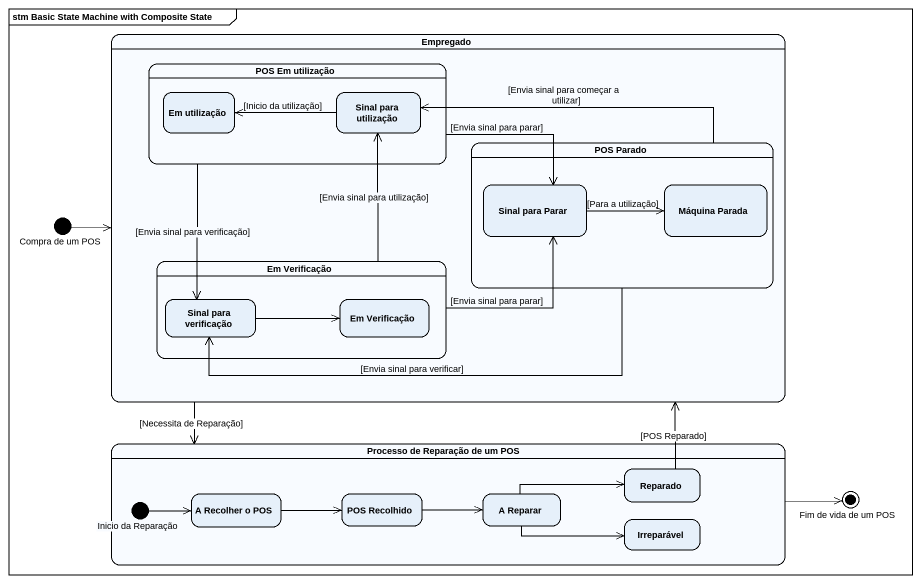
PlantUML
@startuml
mainframe stm Basic State Machine with Composite State
hide empty description
state Empregado {
  state "POS Em utilização" as POS_Em_utilização {
    state "Em utilização" as Em_utilização
    state "Sinal para utilização" as Sinal_para_utilização
  }
  state "POS Parado" as POS_Parado {
    state "Sinal para Parar" as Sinal_para_Parar
    state "Máquina Parada" as Máquina_Parada
  }
  state "Em Verificação" as Em_Verificação {
    state "Sinal para verificação" as Sinal_para_verificação
    state "Em Verificação" as Em_Verificação_2
  }
}
state "Compra de um POS" as Compra_de_um_POS <<start>>
state "Processo de Reparação de um POS" as Processo_de_Reparação_de_um {
  state "Inicio da Reparação" as Inicio_da_Reparação <<choice>>
  state "A Recolher o POS" as A_Recolher_o_POS
  state "POS Recolhido" as POS_Recolhido
  state "A Reparar" as A_Reparar
  state Reparado
  state Irreparável
}
state "Fim de vida de um POS" as Fim_de_vida_de_um_POS <<end>>
Empregado --> Processo_de_Reparação_de_um : [Necessita de Reparação]
POS_Em_utilização -right-> Sinal_para_Parar : [Envia sinal para parar]
POS_Em_utilização --> Sinal_para_verificação : [Envia sinal para verificação]
Sinal_para_utilização -left-> Em_utilização : [Inicio da utilização]
POS_Parado -left-> Sinal_para_utilização : [Envia sinal para começar a utilizar]
POS_Parado -left-> Sinal_para_verificação : [Envia sinal para verificar]
Sinal_para_Parar -right-> Máquina_Parada : [Para a utilização]
Compra_de_um_POS -right-> Empregado
Em_Verificação -up-> Sinal_para_utilização : [Envia sinal para utilização]
Em_Verificação -right-> Sinal_para_Parar : [Envia sinal para parar]
Sinal_para_verificação -right-> Em_Verificação_2
Processo_de_Reparação_de_um -right-> Fim_de_vida_de_um_POS
Inicio_da_Reparação -right-> A_Recolher_o_POS
A_Recolher_o_POS -right-> POS_Recolhido
POS_Recolhido -right-> A_Reparar
A_Reparar -right-> Reparado
A_Reparar -right-> Irreparável
Reparado -up-> Empregado : [POS Reparado]
@enduml
